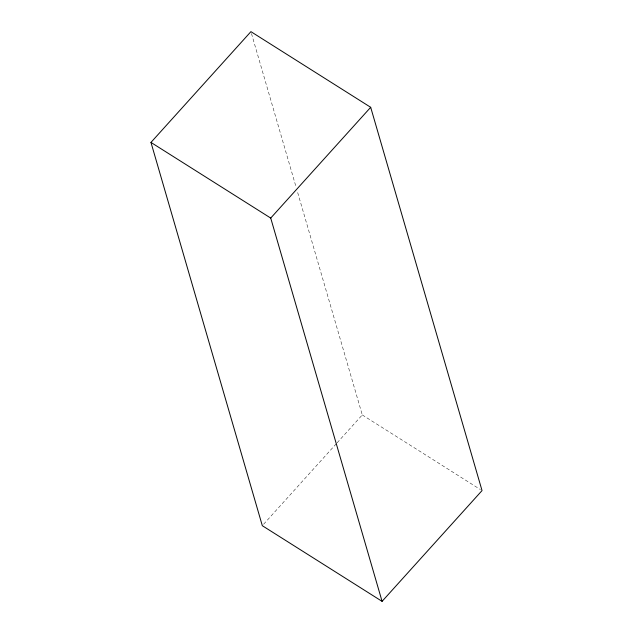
<?xml version="1.0" encoding="UTF-8"?>
<svg xmlns="http://www.w3.org/2000/svg" width="633" height="633" viewBox="0 0 633 633"><rect width="100%" height="100%" fill="white"/><g stroke="black" fill="none" stroke-linecap="round" stroke-linejoin="round"><path stroke-width="0.47" stroke-dasharray="3.17 2.37" d="M263.637 524.227L336.463 443.543M337.12 442.807L362.282 414.931L297.233 191.031M362.282 414.931L480.376 489.531M251.475 33.549L296.125 187.241"/><path stroke-width="0.95" d="M150.963 142.417L250.921 31.65L370.685 107.301L482.037 490.583L382.079 601.35L262.315 525.699L150.963 142.417L270.718 218.069L382.079 601.35M270.718 218.069L370.685 107.301"/></g></svg>
